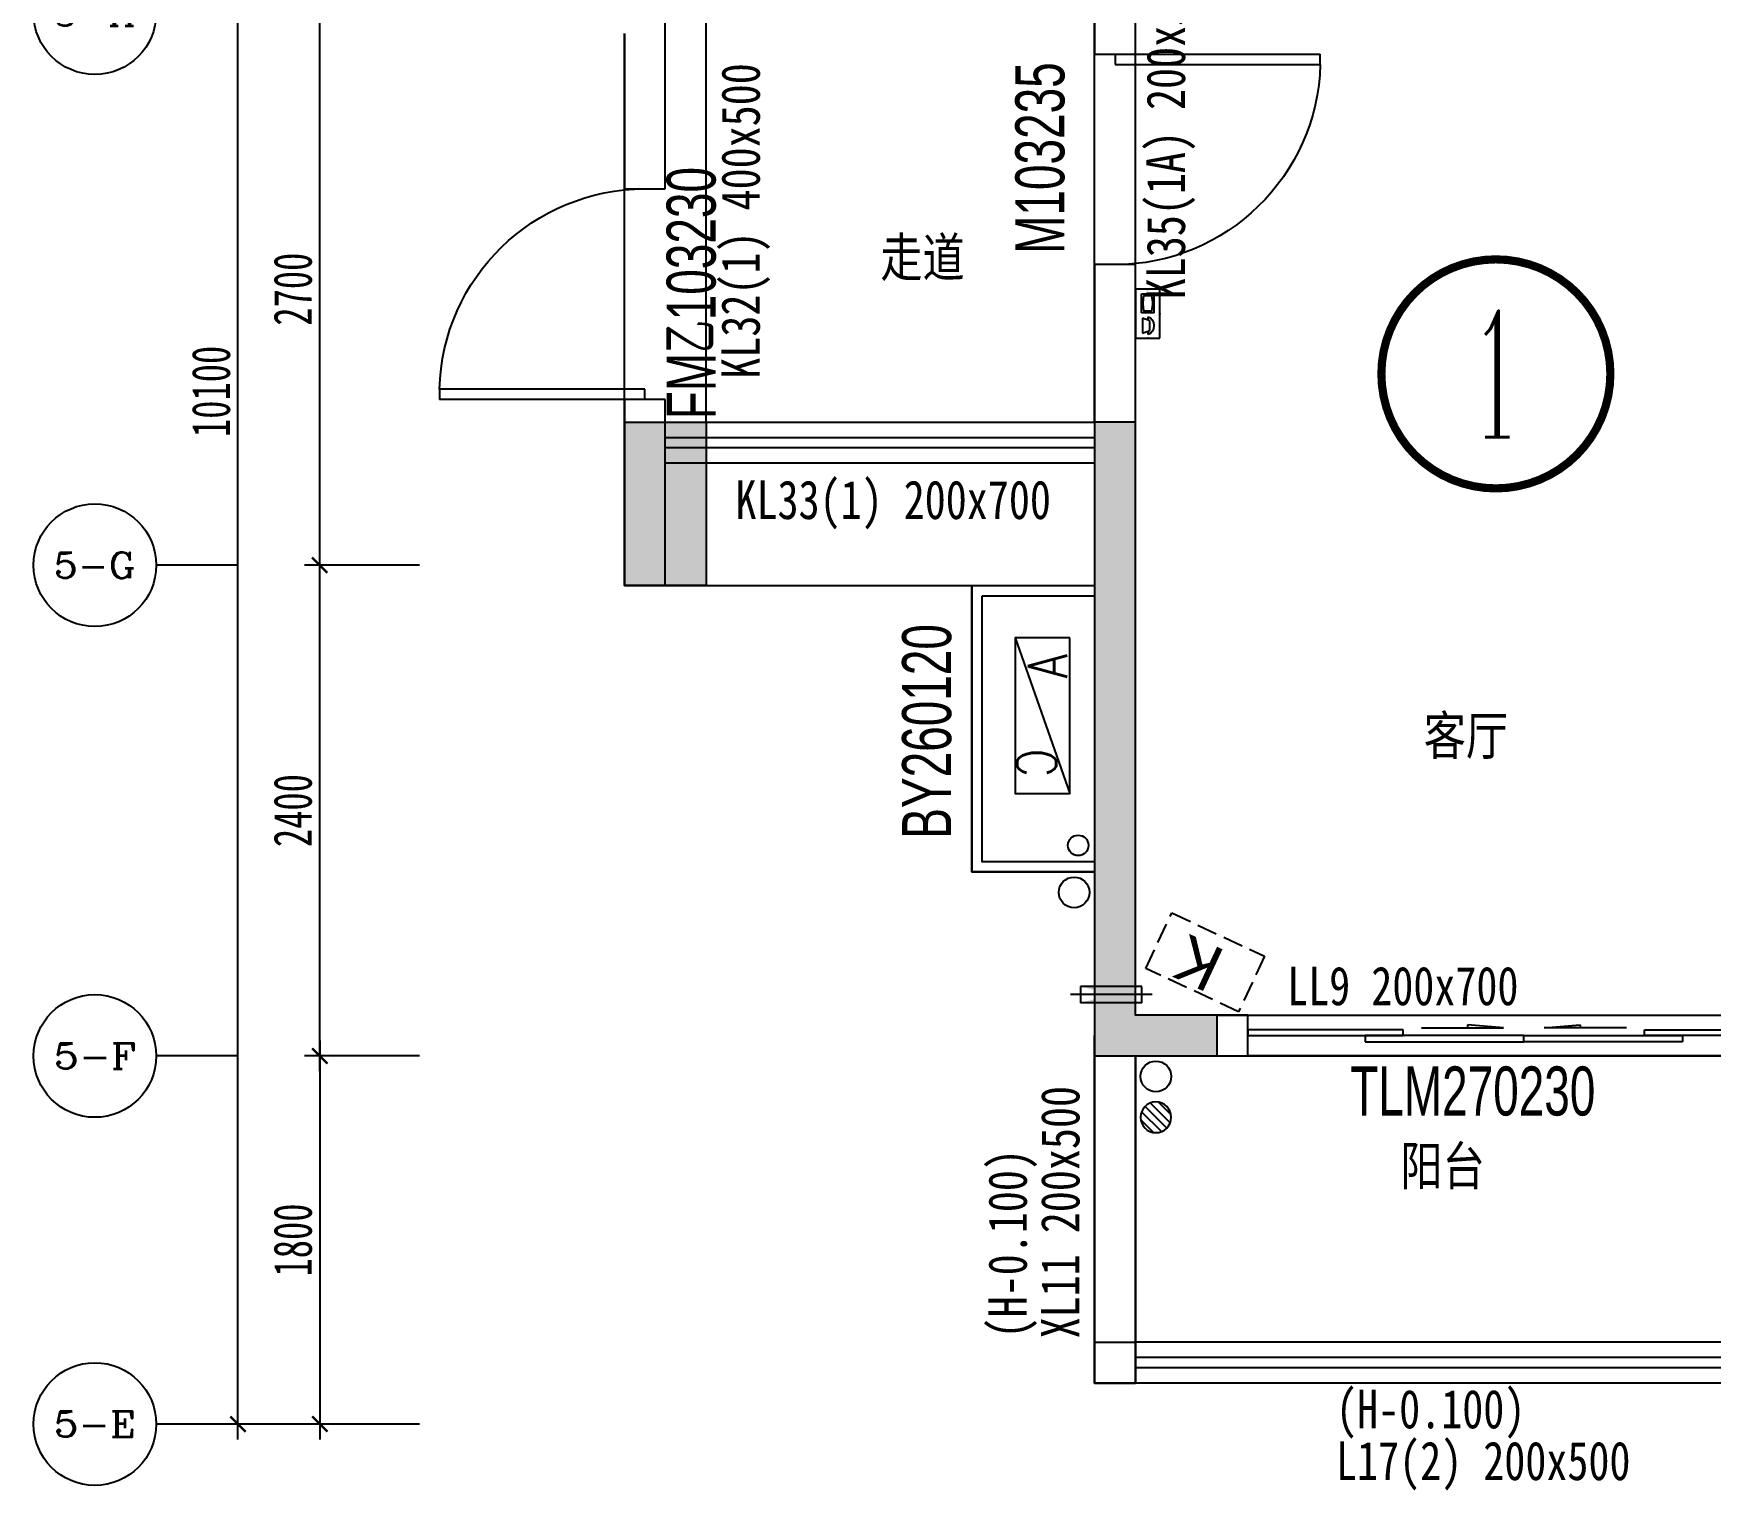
# Model space of a CAD drawing. Header units: millimetres. Extents: x -235126 to 312941, y -228449 to 114042.
# Drawn here: x -47546 to -39344, y -145461 to -138337 of the extents above; entities that cross this region are included whole.
import ezdxf
from ezdxf.enums import TextEntityAlignment as Align
from ezdxf.lldxf.tags import DXFTag

# ---------------------------------------------------------------- set-up
doc = ezdxf.new("R2010")
doc.units = ezdxf.units.MM
doc.header["$LTSCALE"] = 800
doc.linetypes.add('DASH', pattern=[0.35, 0.25, -0.1])
doc.layers.get('DEFPOINTS').update_dxf_attribs({"color": 250})
for name, color, linetype in [('_BEAM', 4, 'DASH'), ('_WALL', 6, 'Continuous'), ('_景森-地漏', 7, 'Continuous'), ('_景森-废水立管', 4, 'Continuous'), ('_景森-空调冷凝立管', 116, 'Continuous'), ('_景森-雨水立管', 231, 'Continuous'), ('AXIS_TEXT', 7, 'Continuous'), ('BALCONY', 3, 'Continuous'), ('DS-DIM尺寸', 1, 'Continuous'), ('EQUIP-照明', 3, 'Continuous'), ('FF-DOOR-门扇', 2, 'Continuous'), ('f景森a-符号', 125, 'Continuous'), ('k景森a-看线', 1, 'Continuous'), ('k景森a-空调', 15, 'Continuous'), ('l景森a-栏杆', 54, 'Continuous'), ('m景森a-门窗', 2, 'Continuous'), ('m景森a-门窗编号', 51, 'Continuous'), ('PUB_TEXT', 7, 'Continuous'), ('TEL_TEXT', 7, 'Continuous'), ('TEXT', 7, 'Continuous'), ('t景森a-砼', 6, 'Continuous'), ('WALL', 4, 'Continuous'), ('暖通意见', 90, 'Continuous'), ('留孔', 1, 'Continuous')]:
    doc.layers.add(name, color=color, linetype=linetype)
doc.styles.add('_HZTXT1', font='simhei.ttf', dxfattribs={"width": 0.8})
doc.styles.add('_TCH_AXIS', font='COMPLEX', dxfattribs={"width": 0.8, "bigfont": 'HZTXT'})
doc.styles.add('_TCH_LABEL', font='COMPLEX', dxfattribs={"bigfont": 'GBCBIG'})
doc.styles.add('_TEL_DIM', font='SIMPLEX', dxfattribs={"width": 0.8, "height": 3.5, "bigfont": 'HZTXT'})
doc.styles.add('COMPLEX', font='COMPLEX')
doc.styles.add('DIM_FONT', font='simplex_.ttf', dxfattribs={"width": 0.7, "bigfont": 'GBCBIG'})
doc.styles.get("Standard").update_dxf_attribs({"font": 'arial.ttf'})
doc.styles.add('宋-图框', font='', dxfattribs={"width": 0.7})
doc.styles.add('景森尺寸字体', font='景森细字型.SHX', dxfattribs={"width": 0.7, "bigfont": '景森汉字.shx'})
doc.styles.get('宋-图框').set_extended_font_data('SimSun')
tags = doc.linetypes.add('HIDDEN2', pattern=[0.1875, 0.125, -0.0625]).pattern_tags.tags
tags[6:7] = [DXFTag(74, 4), DXFTag(75, 0), DXFTag(340, '0'), DXFTag(46, 1.0), DXFTag(50, 0.0), DXFTag(44, 0.0), DXFTag(45, 0.0)]
tags[4:5] = [DXFTag(74, 4), DXFTag(75, 0), DXFTag(340, '0'), DXFTag(46, 1.0), DXFTag(50, 0.0), DXFTag(44, 0.0), DXFTag(45, 0.0)]
doc.dimstyles.new('1比75', dxfattribs={"dimscale": 75, "dimtxt": 2.5, "dimasz": 1, "dimexe": 1, "dimexo": 1.5, "dimgap": 0.5, "dimtad": 1, "dimdec": 0, "dimzin": 0, "dimdsep": 46, "dimtxsty": '宋-图框', "dimblk": 'ARCHTICK', "dimcen": 0.09, "dimdle": 1, "dimclrd": 8, "dimclre": 8, "dimclrt": 2, "dimadec": 0, "dimazin": 0, "dimtfac": 1, "dimtdec": 0, "dimtix": 1, "dimtmove": 2, "dimatfit": 3, "dimldrblk": 'DOT', "dimfxl": 1, "dimtolj": 1, "dimtzin": 0, "dimlwd": -1, "dimlwe": -1, "dimarcsym": 0})

# ---------------------------------------------------------------- blocks, each defined once
blk = doc.blocks.new('景森门窗编号01')
at = {"layer": 'm景森a-门窗编号', "style": '景森尺寸字体', "width": 0.7}
blk.add_attdef('门窗编号', text='', height=2.4, dxfattribs=at).set_placement((0, 0), align=Align.MIDDLE)
blk = doc.blocks.new('dilou')
at = {"color": 7, "linetype": 'Continuous'}
for p, q in [((-148, 25), (-25, 148)), ((-140, -54), (54, 140)), ((-106, -106), (106, 106)), ((-54, -140), (140, 54)), ((25, -148), (148, -25))]:
    blk.add_line(p, q, dxfattribs=at)
blk.add_circle((0, 0), 150, dxfattribs=at)
blk = doc.blocks.new('A$C6474651F')
at = {"layer": '留孔', "linetype": 'HIDDEN2', "ltscale": 0.5}
for p, q in [((0, 50), (0, 350)), ((0, 350), (80, 350)), ((80, 50), (80, 350)), ((80, 50), (0, 50))]:
    blk.add_line(p, q, dxfattribs=at)
at = {"layer": '留孔'}
blk.add_line((40, 0), (40, 400), dxfattribs=at)
at = {"layer": '留孔', "linetype": 'HIDDEN2', "ltscale": 0.5}
blk.add_solid([(80, 50), (80, 350), (0, 350), (0, 50)], dxfattribs=at)
blk = doc.blocks.new('$equip$00001887')
at = {"color": 0, "linetype": 'Continuous'}
for p, q in [((-0.75, 0.5), (0.75, 0.5)), ((-0.75, -0.5), (-0.75, 0.5)), ((-0.631, 0.015), (-0.533, 0.015)), ((-0.59, -0.215), (-0.51, 0.09)), ((-0.51, 0.09), (-0.51, 0.09)), ((-0.51, 0.09), (-0.215, 0.09)), ((-0.215, 0.09), (-0.135, -0.215)), ((-0.193, 0.015), (-0.095, 0.015)), ((0.027, 0.263), (0.027, -0.256)), ((0.027, 0.263), (0.61, 0.263)), ((0.081, 0.166), (0.16, 0.185)), ((0.081, 0.166), (0.081, -0.159)), ((0.16, 0.185), (0.222, 0.199)), ((0.222, 0.199), (0.273, 0.207)), ((0.273, 0.207), (0.319, 0.21)), ((0.319, 0.21), (0.364, 0.207)), ((0.364, 0.207), (0.415, 0.199)), ((0.415, 0.199), (0.477, 0.185)), ((0.477, 0.185), (0.556, 0.166)), ((0.556, -0.159), (0.556, 0.166)), ((0.61, -0.256), (0.61, 0.263)), ((0.75, 0.5), (0.75, -0.5)), ((0.75, -0.5), (-0.75, -0.5)), ((-0.135, -0.215), (-0.59, -0.215)), ((0.027, -0.256), (0.61, -0.256)), ((0.16, -0.179), (0.081, -0.159)), ((0.222, -0.193), (0.16, -0.179)), ((0.273, -0.201), (0.222, -0.193)), ((0.319, -0.204), (0.273, -0.201)), ((0.364, -0.201), (0.319, -0.204)), ((0.415, -0.193), (0.364, -0.201)), ((0.477, -0.179), (0.415, -0.193)), ((0.556, -0.159), (0.477, -0.179))]:
    blk.add_line(p, q, dxfattribs=at)
blk.add_arc((-0.363, -0.017), 0.27, 6.9897, 173.0103, dxfattribs=at)
for p in [(-0.75, 0), (0, 0.5), (0.75, 0), (0, -0.5)]:
    blk.add_point(p)
at = {"layer": 'TEL_TEXT', "style": '_TEL_DIM', "flags": 1}
blk.add_attdef('A', text='', height=0.00002, dxfattribs=at).set_placement((0, 0), align=Align.MIDDLE_CENTER)
blk = doc.blocks.new('$equip_U$00000120(黎汉威)')
at = {"color": 0, "linetype": 'Continuous'}
for p, q in [((-0.472, 0.63), (0.473, 0.63)), ((-0.472, 0), (-0.472, 0.63)), ((-0.397, 0.325), (-0.336, 0.325)), ((-0.372, 0.18), (-0.321, 0.372)), ((-0.321, 0.372), (-0.321, 0.372)), ((-0.321, 0.372), (-0.136, 0.372)), ((-0.136, 0.372), (-0.085, 0.18)), ((-0.121, 0.325), (-0.06, 0.325)), ((0.017, 0.48), (0.017, 0.153)), ((0.017, 0.48), (0.384, 0.48)), ((0.051, 0.419), (0.101, 0.432)), ((0.051, 0.419), (0.051, 0.215)), ((0.101, 0.432), (0.14, 0.44)), ((0.14, 0.44), (0.172, 0.446)), ((0.172, 0.446), (0.201, 0.447)), ((0.201, 0.447), (0.229, 0.446)), ((0.229, 0.446), (0.262, 0.44)), ((0.262, 0.44), (0.301, 0.432)), ((0.301, 0.432), (0.35, 0.419)), ((0.35, 0.215), (0.35, 0.419)), ((0.384, 0.153), (0.384, 0.48)), ((0.473, 0.63), (0.473, 0)), ((0.473, 0), (-0.472, 0)), ((-0.085, 0.18), (-0.372, 0.18)), ((0.017, 0.153), (0.384, 0.153)), ((0.101, 0.202), (0.051, 0.215)), ((0.14, 0.194), (0.101, 0.202)), ((0.172, 0.188), (0.14, 0.194)), ((0.201, 0.187), (0.172, 0.188)), ((0.229, 0.188), (0.201, 0.187)), ((0.262, 0.194), (0.229, 0.188)), ((0.301, 0.202), (0.262, 0.194)), ((0.35, 0.215), (0.301, 0.202))]:
    blk.add_line(p, q, dxfattribs=at)
blk.add_arc((-0.228, 0.304), 0.17, 6.9897, 173.0103, dxfattribs=at)
for p in [(0, 0.63), (-0.472, 0.315), (0, 0), (0.473, 0.315)]:
    blk.add_point(p)
at = {"xscale": 0.6300000000264845, "yscale": 0.6300000000264845, "zscale": 0.6300000000264845}
blk.add_blockref('$equip$00001887', (0, 0.315), dxfattribs=at)
at = {"color": 7, "style": '_TEL_DIM', "flags": 1}
blk.add_attdef('A', text='', height=0.0000377, dxfattribs=at).set_placement((0, 0), align=Align.MIDDLE_CENTER)
at = {"layer": 'TEL_TEXT', "style": '_TEL_DIM', "flags": 1}
blk.add_attdef('A', text='', height=0.0000126, dxfattribs=at).set_placement((0, 0.315), align=Align.MIDDLE_CENTER)
blk = doc.blocks.new('1232141sasdas')
at = {"linetype": 'DASH', "ltscale": 0.5}
blk.add_lwpolyline([(210865.9, 108496.3), (211365.9, 108496.3), (211365.9, 108196.3), (210865.9, 108196.3)], close=True, dxfattribs=at)
blk.add_text('K', height=225).set_placement((211040.3, 108252.8))
blk = doc.blocks.new('regergr')
at = {"layer": '暖通意见', "ltscale": 0.5}
blk.add_line((0, 267), (760, 0), dxfattribs=at)
blk.add_lwpolyline([(0, 0), (0, 267), (760, 267), (760, 0)], close=True, dxfattribs=at)
at = {"layer": '暖通意见', "style": 'DIM_FONT', "width": 0.8}
for s, p in [('C', (679.8, 162.5)), ('A', (197.2, 109.7))]:
    blk.add_text(s, height=192, dxfattribs=at).set_placement(p, align=Align.MIDDLE_RIGHT)
blk = doc.blocks.new('$DorLib2D$00000138')
at = {"color": 0, "linetype": 'Continuous'}
for p, q in [((-0.2875, 0), (-0.2875, 0.1538)), ((-0.2875, 0.1538), (0, 0.1538)), ((0, 0.1538), (0, 0)), ((0.2875, 0.1538), (0, 0.1538)), ((0.2875, 0), (0.2875, 0.1538)), ((-0.5, -0.1399), (-0.5, 0)), ((-0.5, 0), (-0.2187, 0)), ((0, 0), (-0.2875, 0)), ((-0.2187, 0), (-0.2187, -0.1399)), ((0, 0), (0.2875, 0)), ((0.2187, 0), (0.2187, -0.1399)), ((0.5, 0), (0.2187, 0)), ((0.5, 0), (0.5, -0.1946)), ((0.5, -0.1399), (0.5, 0)), ((-0.2187, -0.1399), (-0.5, -0.1399)), ((0.2187, -0.1399), (0.5, -0.1399)), ((-0.1857, -0.186), (-0.037, -0.186)), ((-0.037, -0.186), (-0.1019, -0.2583)), ((-0.1019, -0.2583), (-0.1019, -0.186)), ((0.1857, -0.186), (0.037, -0.186)), ((0.037, -0.186), (0.1019, -0.2583)), ((0.1019, -0.2583), (0.1019, -0.186))]:
    blk.add_line(p, q, dxfattribs=at)
blk = doc.blocks.new('$DorLib2D$00000001')
at = {"layer": 'FF-DOOR-门扇'}
for p, q in [((0.45, 0.975), (0.5, 0.975)), ((0.45, 0), (0.45, 0.975)), ((0.5, 0), (0.5, 0.975)), ((0.5, 0), (0.45, 0))]:
    blk.add_line(p, q, dxfattribs=at)
at = {"layer": 'FF-DOOR-门扇', "color": 8, "linetype": 'HIDDEN2'}
blk.add_arc((0.475, 0), 0.975, 91.46928, 180, dxfattribs=at)
blk = doc.blocks.new('_ArchTick')
at = {"color": 0, "linetype": 'ByBlock', "const_width": 0.15}
blk.add_lwpolyline([(-0.5, -0.5), (0.5, 0.5)], dxfattribs=at)
blk = doc.blocks.new('*D323')
at = {"layer": 'DEFPOINTS', "color": 0, "transparency": 16777216}
for p in [(-46546, -135036.6), (-45546, -135036.6), (-45546, -145136.6)]:
    blk.add_point(p, dxfattribs=at)
at = {"layer": 'DS-DIM尺寸', "color": 8, "transparency": 16777216}
for p, q in [((-46546, -145211.6), (-46546, -134961.6)), ((-45658.5, -135036.6), (-46621, -135036.6)), ((-45658.5, -145136.6), (-46621, -145136.6))]:
    blk.add_line(p, q, dxfattribs=at)
at = {"layer": 'DS-DIM尺寸', "color": 8, "transparency": 16777216, "xscale": 75, "yscale": 75, "zscale": 75}
for p, rotation in [((-46546, -135036.6), 90), ((-46546, -145136.6), 270)]:
    blk.add_blockref('_ArchTick', p, dxfattribs=dict(at, rotation=rotation))
at = {"layer": 'DS-DIM尺寸', "color": 2, "transparency": 16777216, "insert": (-46677.3, -140086.6), "char_height": 187.5, "attachment_point": 5, "rotation": 90, "style": '宋-图框'}
blk.add_mtext('\\A1;10100', dxfattribs=at)
blk = doc.blocks.new('_Dot')
at = {"color": 0, "linetype": 'ByBlock', "lineweight": -2}
blk.add_line((-0.5, 0), (-1, 0), dxfattribs=at)
at = {"color": 0, "linetype": 'ByBlock', "const_width": 0.5}
blk.add_lwpolyline([(-0.25, 0, 1), (0.25, 0, 1)], format="xyb", close=True, dxfattribs=at)
blk = doc.blocks.new('*D324')
at = {"layer": 'DEFPOINTS', "color": 0, "transparency": 16777216}
for p in [(-45546, -143336.6), (-46146, -145136.6), (-45546, -145136.6)]:
    blk.add_point(p, dxfattribs=at)
at = {"layer": 'DS-DIM尺寸', "color": 8, "transparency": 16777216}
for p, q in [((-46146, -143261.6), (-46146, -145211.6)), ((-45658.5, -143336.6), (-46221, -143336.6)), ((-45658.5, -145136.6), (-46221, -145136.6))]:
    blk.add_line(p, q, dxfattribs=at)
at = {"layer": 'DS-DIM尺寸', "color": 8, "transparency": 16777216, "xscale": 75, "yscale": 75, "zscale": 75}
for p, rotation in [((-46146, -143336.6), 90), ((-46146, -145136.6), 270)]:
    blk.add_blockref('_ArchTick', p, dxfattribs=dict(at, rotation=rotation))
at = {"layer": 'DS-DIM尺寸', "color": 2, "transparency": 16777216, "insert": (-46277.3, -144236.6), "char_height": 187.5, "attachment_point": 5, "rotation": 90, "style": '宋-图框'}
blk.add_mtext('\\A1;1800', dxfattribs=at)
blk = doc.blocks.new('_AXISO')
blk.add_circle((0, 0), 0.5)
at = {"layer": 'AXIS_TEXT', "style": 'COMPLEX', "width": 1.041667}
blk.add_attdef('A', text='', height=0.56, dxfattribs=at).set_placement((-0.25, -0.28), (0.25, -0.28), align=Align.FIT)
blk = doc.blocks.new('*D325')
at = {"layer": 'DEFPOINTS', "color": 0, "transparency": 16777216}
for p in [(-46146, -140936.6), (-45546, -140936.6), (-45546, -143336.6)]:
    blk.add_point(p, dxfattribs=at)
at = {"layer": 'DS-DIM尺寸', "color": 8, "transparency": 16777216}
for p, q in [((-46146, -143411.6), (-46146, -140861.6)), ((-45658.5, -140936.6), (-46221, -140936.6)), ((-45658.5, -143336.6), (-46221, -143336.6))]:
    blk.add_line(p, q, dxfattribs=at)
at = {"layer": 'DS-DIM尺寸', "color": 8, "transparency": 16777216, "xscale": 75, "yscale": 75, "zscale": 75}
for p, rotation in [((-46146, -140936.6), 90), ((-46146, -143336.6), 270)]:
    blk.add_blockref('_ArchTick', p, dxfattribs=dict(at, rotation=rotation))
at = {"layer": 'DS-DIM尺寸', "color": 2, "transparency": 16777216, "insert": (-46277.3, -142136.6), "char_height": 187.5, "attachment_point": 5, "rotation": 90, "style": '宋-图框'}
blk.add_mtext('\\A1;2400', dxfattribs=at)
blk = doc.blocks.new('*D326')
at = {"layer": 'DEFPOINTS', "color": 0, "transparency": 16777216}
for p in [(-46146, -138236.6), (-45546, -138236.6), (-45546, -140936.6)]:
    blk.add_point(p, dxfattribs=at)
at = {"layer": 'DS-DIM尺寸', "color": 8, "transparency": 16777216}
for p, q in [((-46146, -141011.6), (-46146, -138161.6)), ((-45658.5, -138236.6), (-46221, -138236.6)), ((-45658.5, -140936.6), (-46221, -140936.6))]:
    blk.add_line(p, q, dxfattribs=at)
at = {"layer": 'DS-DIM尺寸', "color": 8, "transparency": 16777216, "xscale": 75, "yscale": 75, "zscale": 75}
for p, rotation in [((-46146, -138236.6), 90), ((-46146, -140936.6), 270)]:
    blk.add_blockref('_ArchTick', p, dxfattribs=dict(at, rotation=rotation))
at = {"layer": 'DS-DIM尺寸', "color": 2, "transparency": 16777216, "insert": (-46277.3, -139586.6), "char_height": 187.5, "attachment_point": 5, "rotation": 90, "style": '宋-图框'}
blk.add_mtext('\\A1;2700', dxfattribs=at)
blk = doc.blocks.new('A$C7C252402')
at = {"layer": '_BEAM', "linetype": 'HIDDEN2'}
for points in [[(400, 4432.8), (0, 4432.8), (0, 5232.8), (400, 5232.8)], [(2300, 5232.7), (2300, 2132.7), (2900, 2132.7), (2900, 2332.7), (2500, 2332.7), (2500, 5232.7)]]:
    blk.add_hatch(color=75, dxfattribs=at).paths.add_polyline_path(points)
at = {"layer": '_BEAM', "color": 75, "linetype": 'HIDDEN2'}
for p, q in [((2500, 5232.7, 0), (2500, 10232.8, 0)), ((400, 5232.8, 0), (400, 7532.8, 0)), ((2300, 5232.8, 0), (2300, 7532.8, 0)), ((0, 5232.8, 0), (0, 7132.8, 0)), ((400, 5232.8, 0), (2300, 5232.8, 0)), ((400, 5032.8, 0), (2300, 5032.8, 0)), ((400, 4432.8, 0), (2300, 4432.8, 0)), ((1700, 4432.8, 0), (1700, 3032.8, 0)), ((1700, 3032.8, 0), (2300, 3032.8, 0)), ((2900, 2332.7, 0), (6300, 2332.7, 0)), ((2300, 2132.7, 0), (2300, 532.7, 0)), ((2500, 2132.7, 0), (2500, 732.7, 0)), ((2900, 2132.7, 0), (6300, 2132.7, 0)), ((6300, 732.7, 0), (2500, 732.7, 0)), ((9300, 532.7, 0), (2300, 532.7, 0))]:
    blk.add_line(p, q, dxfattribs=at)
at = {"layer": '_BEAM', "color": 75, "linetype": 'HIDDEN2', "elevation": 0}
blk.add_lwpolyline([(400, 4432.8), (0, 4432.8), (0, 5232.8), (400, 5232.8)], close=True, dxfattribs=at)
for points in [[(2300, 5232.7), (2300, 2132.7), (2900, 2132.7), (2900, 2332.7), (2500, 2332.7), (2500, 5232.7), (2300, 5232.7)], [(2500, 532.8), (2500, 532.8), (2300, 532.8), (2300, 732.8), (2500, 732.8), (2500, 532.8), (2500, 532.8), (2500, 532.8)]]:
    blk.add_lwpolyline(points, dxfattribs=at)
at = {"layer": '_BEAM', "color": 75, "linetype": 'HIDDEN2', "style": '_HZTXT1', "width": 0.8}
for s, p in [('KL35(1A) 200x500', (2742.6, 5833.1, 0)), ('KL32(1) 400x500', (662.7, 5444.8)), ('XL11 200x500', (2226.2, 751.6, 0)), ('(H-0.100)', (1968.7, 751.6, 0))]:
    blk.add_text(s, height=189, rotation=90, dxfattribs=at).set_placement(p)
for s, p in [('KL33(1) 200x700', (543.6, 4758.4)), ('LL9 200x700', (3241.9, 2381, 0)), ('(H-0.100)', (3481.2, 311.7)), ('L17(2) 200x500', (3481.2, 58.4))]:
    blk.add_text(s, height=189, dxfattribs=at).set_placement(p)

msp = doc.modelspace()

# ---------------------------------------------------------------- hatches: boundary and pattern name
at = {"layer": 't景森a-砼'}
h = msp.add_hatch(color=8, dxfattribs=at)
h.dxf.hatch_style = 1
h.paths.add_polyline_path([(-44256.3, -141036.6), (-44656.3, -141036.6), (-44656.3, -140236.6), (-44256.3, -140236.6)])
h = msp.add_hatch(color=8, dxfattribs=at)
h.dxf.hatch_style = 1
h.paths.add_polyline_path([(-42156.3, -140236.6), (-42356.3, -140236.6), (-42356.3, -143336.6), (-41756.3, -143336.6), (-41756.3, -143136.6), (-42156.3, -143136.6)])

# ---------------------------------------------------------------- linework, layer by layer
at = {"layer": '_WALL', "linetype": 'ByBlock'}
for points in [[(-44256.3, -141036.6), (-44656.3, -141036.6), (-44656.3, -140236.6), (-44256.3, -140236.6)], [(-42156.3, -140236.6), (-42356.3, -140236.6), (-42356.3, -143336.6), (-41756.3, -143336.6), (-41756.3, -143136.6), (-42156.3, -143136.6)]]:
    msp.add_lwpolyline(points, close=True, dxfattribs=at)
at = {"layer": '_景森-废水立管'}
msp.add_circle((-42056.3, -143436.6), 75, dxfattribs=at)
at = {"layer": '_景森-空调冷凝立管'}
msp.add_circle((-42436.3, -142306.6), 50, dxfattribs=at)
at = {"layer": '_景森-雨水立管'}
msp.add_circle((-42456.3, -142536.6), 75, dxfattribs=at)
at = {"layer": 'BALCONY'}
msp.add_lwpolyline([(-44456.3, -140436.6), (-42356.3, -140436.6)], dxfattribs=at)
at = {"layer": 'DS-DIM尺寸', "color": 8}
for p, q in [((-46546, -140936.6), (-46946, -140936.6)), ((-46546, -143336.6), (-46946, -143336.6)), ((-46546, -145136.6), (-46946, -145136.6))]:
    msp.add_line(p, q, dxfattribs=at)
at = {"layer": 'f景森a-符号', "const_width": 40}
msp.add_lwpolyline([(-39833.4, -140000.9, 1), (-40953.4, -140000.9, 1)], format="xyb", close=True, dxfattribs=at)
at = {"layer": 'k景森a-看线'}
for p, q in [((-44456.3, -140236.6), (-42356.3, -140236.6)), ((-44456.3, -140436.6), (-42356.3, -140436.6)), ((-44456.3, -141036.6), (-42956.3, -141036.6)), ((-42906.3, -141086.6), (-42356.3, -141086.6))]:
    msp.add_line(p, q, dxfattribs=at)
for points in [[(-42356.3, -142336.6), (-42356.3, -142436.6), (-42956.3, -142436.6), (-42956.3, -141036.6), (-42356.3, -141036.6)], [(-42356.3, -142386.6), (-42906.3, -142386.6), (-42906.3, -141086.6)], [(-35356.3, -143336.6), (-35356.3, -144936.6), (-42156.3, -144936.6)], [(-35556.3, -143336.6), (-35556.3, -144736.6), (-42156.3, -144736.6)]]:
    msp.add_lwpolyline(points, dxfattribs=at)
at = {"layer": 'l景森a-栏杆'}
for p, q in [((-44456.3, -140311.6), (-42356.3, -140311.6)), ((-44456.3, -140361.6), (-42356.3, -140361.6))]:
    msp.add_line(p, q, dxfattribs=at)
for points in [[(-35481.3, -143336.6), (-35481.3, -144811.6), (-42156.3, -144811.6)], [(-35431.3, -143336.6), (-35431.3, -144861.6), (-42156.3, -144861.6)]]:
    msp.add_lwpolyline(points, dxfattribs=at)
at = {"layer": 'm景森a-门窗'}
msp.add_line((-38906.3, -143336.6), (-41606.3, -143336.6), dxfattribs=at)
at = {"layer": 'WALL'}
for p, q in [((-42156.3, -138436.6), (-42156.3, -137836.6)), ((-42356.3, -137936.6), (-42356.3, -138436.6)), ((-44456.3, -139096.6), (-44456.3, -138236.6)), ((-44656.3, -138336.6), (-44656.3, -139096.6)), ((-42356.3, -138436.6), (-42156.3, -138436.6)), ((-44656.3, -139096.6), (-44456.3, -139096.6)), ((-42156.3, -139466.6), (-42356.3, -139466.6)), ((-42356.3, -139466.6), (-42356.3, -143236.6)), ((-42156.3, -143136.6), (-42156.3, -139466.6)), ((-44456.3, -140126.6), (-44656.3, -140126.6)), ((-44656.3, -140126.6), (-44656.3, -140836.6)), ((-44456.3, -141036.6), (-44456.3, -140126.6)), ((-44656.3, -140836.6), (-44656.3, -141036.6)), ((-44656.3, -141036.6), (-44456.3, -141036.6)), ((-41606.3, -143136.6), (-42156.3, -143136.6)), ((-41606.3, -143336.6), (-41606.3, -143136.6)), ((-42356.3, -144936.6), (-42356.3, -143236.6)), ((-42156.3, -143336.6), (-41606.3, -143336.6)), ((-42156.3, -144936.6), (-42156.3, -143336.6)), ((-42356.3, -144936.6), (-42156.3, -144936.6))]:
    msp.add_line(p, q, dxfattribs=at)

# ---------------------------------------------------------------- block references
at = {"layer": '_BEAM', "color": 75, "linetype": 'HIDDEN2'}
msp.add_blockref('A$C7C252402', (-44656.3, -145469.3, 0), dxfattribs=at)
at = {"layer": '_景森-地漏', "xscale": -0.5, "yscale": 0.5, "zscale": 0.5}
msp.add_blockref('dilou', (-42056.3, -143636.6), dxfattribs=at)
at = {"layer": 'DS-DIM尺寸', "color": 8}
ref = msp.add_blockref('_AXISO', (-47246, -138236.6), dxfattribs=dict(at, xscale=600, yscale=600, zscale=600))
ref.add_attrib('A', '5-H', dxfattribs={"layer": 'AXIS_TEXT', "height": 125.62, "style": '_TCH_AXIS', "width": 1.015152}).set_placement((-47446.4, -138299.4), (-47045.6, -138299.4), align=Align.FIT)
ref = msp.add_blockref('_AXISO', (-47246, -140936.6), dxfattribs=dict(at, xscale=600, yscale=600, zscale=600))
ref.add_attrib('A', '5-G', dxfattribs={"layer": 'AXIS_TEXT', "height": 125.62, "style": '_TCH_AXIS', "width": 1.046875}).set_placement((-47446.4, -140999.4), (-47045.6, -140999.4), align=Align.FIT)
ref = msp.add_blockref('_AXISO', (-47246, -143336.6), dxfattribs=dict(at, xscale=600, yscale=600, zscale=600))
ref.add_attrib('A', '5-F', dxfattribs={"layer": 'AXIS_TEXT', "height": 125.62, "style": '_TCH_AXIS', "width": 1.080645}).set_placement((-47446.4, -143399.4), (-47045.6, -143399.4), align=Align.FIT)
ref = msp.add_blockref('_AXISO', (-47246, -145136.6), dxfattribs=dict(at, xscale=600, yscale=600, zscale=600))
ref.add_attrib('A', '5-E', dxfattribs={"layer": 'AXIS_TEXT', "height": 125.62, "style": '_TCH_AXIS', "width": 1.080645}).set_placement((-47446.4, -145199.4), (-47045.6, -145199.4), align=Align.FIT)
at = {"layer": 'EQUIP-照明', "xscale": -253.96824, "yscale": 190.47624, "zscale": 309.6576, "rotation": 270}
msp.add_blockref('$equip_U$00000120(黎汉威)', (-42156.3, -139706.6), dxfattribs=at)
at = {"layer": 'k景森a-空调', "xscale": -1, "rotation": 90}
msp.add_blockref('regergr', (-42477, -141292.5), dxfattribs=at)
at = {"layer": 'k景森a-空调', "rotation": 155.0001613274778}
msp.add_blockref('1232141sasdas', (195309.8, -133904.3), dxfattribs=at)
at = {"layer": 'm景森a-门窗', "zscale": 200}
for name, p, xscale, yscale, rotation in [('$DorLib2D$00000001', (-42256.3, -138951.6), 1030, -1030, 90), ('$DorLib2D$00000001', (-44556.3, -139611.6), -1030, 1030, 90), ('$DorLib2D$00000138', (-40256.3, -143236.6), 2700, 200, 179.9999999999983)]:
    msp.add_blockref(name, p, dxfattribs=dict(at, xscale=xscale, yscale=yscale, rotation=rotation))
at = {"layer": 'm景森a-门窗编号', "ltscale": 2}
ref = msp.add_blockref('景森门窗编号01', (-42624, -138945.6), dxfattribs=dict(at, xscale=-100, yscale=100, zscale=100, rotation=90))
ref.add_attrib('门窗编号', 'M103235', dxfattribs={"height": 240, "rotation": 90, "style": '景森尺寸字体', "width": 0.7}).set_placement((-42624, -138945.6), align=Align.MIDDLE)
ref = msp.add_blockref('景森门窗编号01', (-44329.7, -139606), dxfattribs=dict(at, xscale=-100, yscale=100, zscale=100, rotation=90))
ref.add_attrib('门窗编号', 'FM乙103230', dxfattribs={"height": 240, "rotation": 90, "style": '景森尺寸字体', "width": 0.7}).set_placement((-44329.7, -139606), align=Align.MIDDLE)
ref = msp.add_blockref('景森门窗编号01', (-43177.8, -141749.2), dxfattribs=dict(at, xscale=-100, yscale=100, zscale=100, rotation=90))
ref.add_attrib('门窗编号', 'BY260120', dxfattribs={"height": 240, "rotation": 90, "style": '景森尺寸字体', "width": 0.7}).set_placement((-43177.8, -141749.2), align=Align.MIDDLE)
at = {"layer": 'm景森a-门窗编号', "ltscale": 2, "xscale": 100, "yscale": 100, "zscale": 100}
msp.add_blockref('景森门窗编号01', (-40506.3, -143507.7), dxfattribs=at).add_auto_attribs({'门窗编号': 'TLM270230'})
at = {"layer": 'TEXT', "xscale": -1, "rotation": 90}
msp.add_blockref('A$C6474651F', (-42074.8, -142996.6), dxfattribs=at)

# ---------------------------------------------------------------- texts
at = {"layer": 'PUB_TEXT', "style": '_HZTXT1', "width": 0.8}
for s, p in [('走道', (-43404, -139525.2)), ('客厅', (-40746.2, -141864.1)), ('阳台', (-40860, -143968.3))]:
    msp.add_text(s, height=189, dxfattribs=at).set_placement(p)
at = {"layer": 'PUB_TEXT', "style": '_TCH_LABEL'}
msp.add_text('1', height=617.7, dxfattribs=at).set_placement((-40525.7, -140309.8), (-40261, -140309.8), align=Align.FIT)

# ---------------------------------------------------------------- dimensions: what is measured, and where the dimension line sits
at = {"layer": 'DS-DIM尺寸', "color": 8}
for base, p1, p2, picture, middle in [((-46546, -135036.6), (-45546, -145136.6), (-45546, -135036.6), '*D323', (-46677.3, -140086.6)), ((-46146, -138236.6), (-45546, -140936.6), (-45546, -138236.6), '*D326', (-46277.3, -139586.6)), ((-46146, -140936.6), (-45546, -143336.6), (-45546, -140936.6), '*D325', (-46277.3, -142136.6)), ((-46146, -145136.6), (-45546, -143336.6), (-45546, -145136.6), '*D324', (-46277.3, -144236.6))]:
    dim = msp.add_linear_dim(base=base, p1=p1, p2=p2, angle=90, dimstyle='1比75', override={"dimfxl": 2.5}, dxfattribs=at)
    dim.commit()
    dim.dimension.update_dxf_attribs({"geometry": picture, "text_midpoint": middle})

doc.saveas('drawing.dxf')
